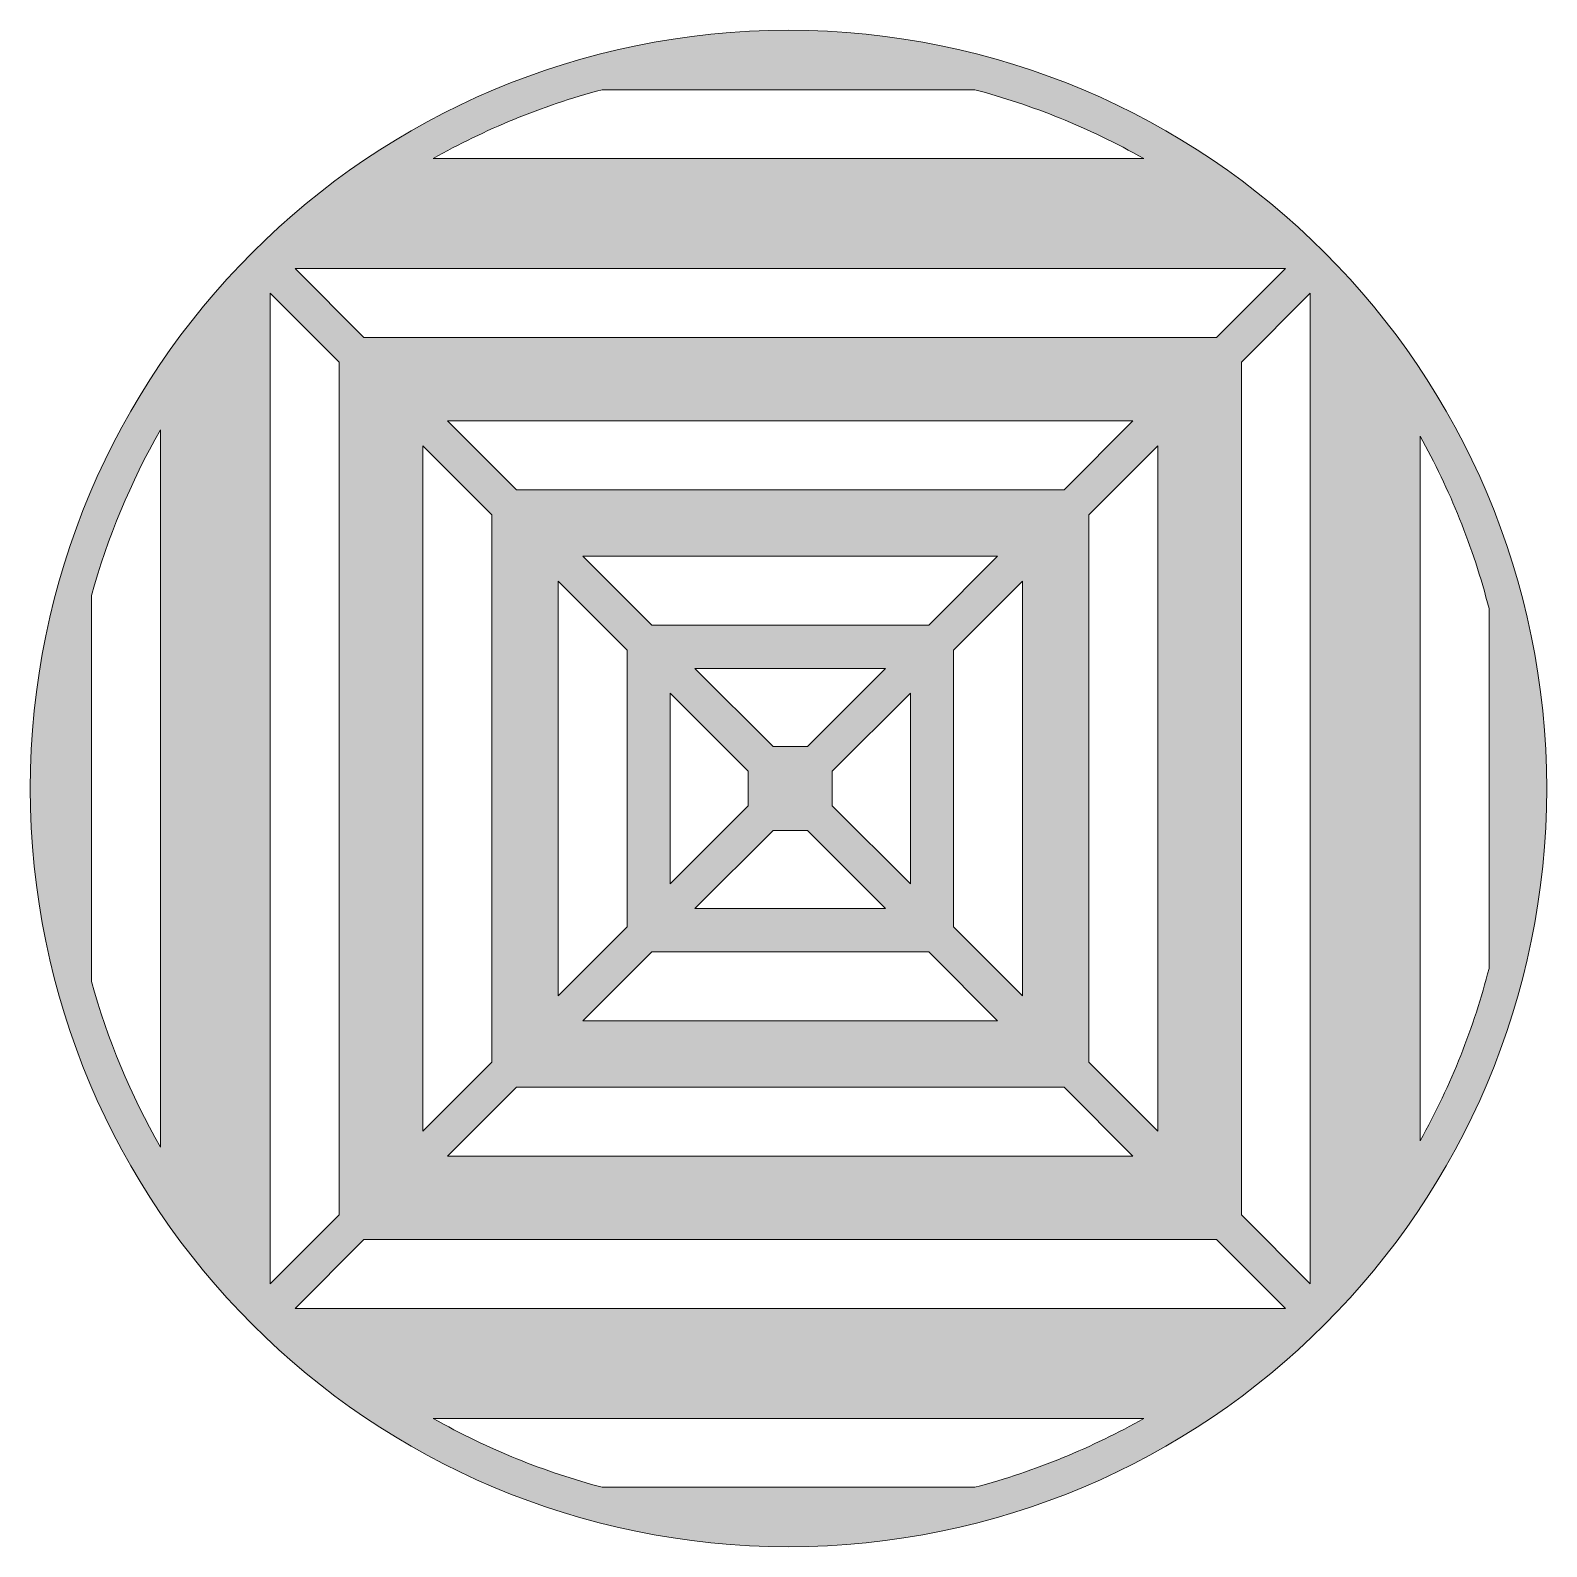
# Model space of a CAD drawing. Header units: inches. Extents: x 0 to 6, y -6 to 0.
import ezdxf

# ---------------------------------------------------------------- set-up
doc = ezdxf.new("R2010")
doc.units = ezdxf.units.IN
doc.header["$MEASUREMENT"] = 0
doc.layers.add('12-1 - Coasters Laser Cut', color=7, linetype='Continuous', lineweight=0)

msp = doc.modelspace()

# ---------------------------------------------------------------- hatches: boundary and pattern name
at = {"layer": '12-1 - Coasters Laser Cut', "true_color": 0x1d1d1b, "transparency": 33554687}
h = msp.add_hatch(color=250, dxfattribs=at)
h.dxf.hatch_style = 2
edge = h.paths.add_edge_path()
edge.add_spline(control_points=[(5.4993, -4.3938), (5.4993, -4.3938), (5.4993, -1.6062), (5.4993, -1.6062), (5.6158, -1.8151), (5.7088, -2.0415), (5.772, -2.2884), (5.772, -2.2884), (5.772, -3.7116), (5.772, -3.7116), (5.7127, -3.9433), (5.6235, -4.1712), (5.4993, -4.3938)], knot_values=[0, 0, 0, 0, 1, 1, 1, 2, 2, 2, 3, 3, 3, 4, 4, 4, 4], degree=3, periodic=0)
edge = h.paths.add_edge_path()
edge.add_spline(control_points=[(3.7376, -5.7651), (3.7376, -5.7651), (2.2624, -5.7651), (2.2624, -5.7651), (2.0361, -5.7048), (1.8132, -5.6162), (1.5937, -5.4923), (1.5937, -5.4923), (4.4063, -5.4923), (4.4063, -5.4923), (4.202, -5.6077), (3.9807, -5.7003), (3.7376, -5.7651)], knot_values=[0, 0, 0, 0, 1, 1, 1, 2, 2, 2, 3, 3, 3, 4, 4, 4, 4], degree=3, periodic=0)
edge = h.paths.add_edge_path()
edge.add_spline(control_points=[(0.2419, -3.7636), (0.2419, -3.7636), (0.2419, -2.2364), (0.2419, -2.2364), (0.3053, -2.007), (0.3965, -1.788), (0.5147, -1.5812), (0.5147, -1.5812), (0.5147, -4.4188), (0.5147, -4.4188), (0.3966, -4.2121), (0.3054, -3.9931), (0.2419, -3.7636)], knot_values=[0, 0, 0, 0, 1, 1, 1, 2, 2, 2, 3, 3, 3, 4, 4, 4, 4], degree=3, periodic=0)
edge = h.paths.add_edge_path()
edge.add_spline(control_points=[(2.2624, -0.2349), (2.2624, -0.2349), (3.7376, -0.2349), (3.7376, -0.2349), (3.9639, -0.2952), (4.1868, -0.3838), (4.4063, -0.5077), (4.4063, -0.5077), (1.5937, -0.5077), (1.5937, -0.5077), (1.798, -0.3923), (2.0193, -0.2997), (2.2624, -0.2349)], knot_values=[0, 0, 0, 0, 1, 1, 1, 2, 2, 2, 3, 3, 3, 4, 4, 4, 4], degree=3, periodic=0)
edge = h.paths.add_edge_path()
edge.add_spline(control_points=[(5.0647, -4.9596), (5.0647, -4.9596), (4.7919, -4.6868), (4.7919, -4.6868), (4.7919, -4.6868), (4.7919, -1.3132), (4.7919, -1.3132), (4.7919, -1.3132), (5.0647, -1.0404), (5.0647, -1.0404), (5.0647, -1.0404), (5.0647, -4.9596), (5.0647, -4.9596)], knot_values=[0, 0, 0, 0, 1, 1, 1, 2, 2, 2, 3, 3, 3, 4, 4, 4, 4], degree=3, periodic=0)
edge = h.paths.add_edge_path()
edge.add_spline(control_points=[(1.3202, -4.7849), (1.3202, -4.7849), (4.6937, -4.7849), (4.6937, -4.7849), (4.6937, -4.7849), (4.9665, -5.0577), (4.9665, -5.0577), (4.9665, -5.0577), (1.0474, -5.0577), (1.0474, -5.0577), (1.0474, -5.0577), (1.3202, -4.7849), (1.3202, -4.7849)], knot_values=[0, 0, 0, 0, 1, 1, 1, 2, 2, 2, 3, 3, 3, 4, 4, 4, 4], degree=3, periodic=0)
edge = h.paths.add_edge_path()
edge.add_spline(control_points=[(0.9493, -1.0405), (0.9493, -1.0405), (1.222, -1.3133), (1.222, -1.3133), (1.222, -1.3133), (1.222, -4.6867), (1.222, -4.6867), (1.222, -4.6867), (0.9493, -4.9595), (0.9493, -4.9595), (0.9493, -4.9595), (0.9493, -1.0405), (0.9493, -1.0405)], knot_values=[0, 0, 0, 0, 1, 1, 1, 2, 2, 2, 3, 3, 3, 4, 4, 4, 4], degree=3, periodic=0)
edge = h.paths.add_edge_path()
edge.add_spline(control_points=[(1.3202, -1.2151), (1.3202, -1.2151), (1.0474, -0.9423), (1.0474, -0.9423), (1.0474, -0.9423), (4.9665, -0.9423), (4.9665, -0.9423), (4.9665, -0.9423), (4.6937, -1.2151), (4.6937, -1.2151), (4.6937, -1.2151), (1.3202, -1.2151), (1.3202, -1.2151)], knot_values=[0, 0, 0, 0, 1, 1, 1, 2, 2, 2, 3, 3, 3, 4, 4, 4, 4], degree=3, periodic=0)
edge = h.paths.add_edge_path()
edge.add_spline(control_points=[(4.1884, -4.0833), (4.1884, -4.0833), (4.1884, -1.9167), (4.1884, -1.9167), (4.1884, -1.9167), (4.4612, -1.6439), (4.4612, -1.6439), (4.4612, -1.6439), (4.4612, -4.3561), (4.4612, -4.3561), (4.4612, -4.3561), (4.1884, -4.0833), (4.1884, -4.0833)], knot_values=[0, 0, 0, 0, 1, 1, 1, 2, 2, 2, 3, 3, 3, 4, 4, 4, 4], degree=3, periodic=0)
edge = h.paths.add_edge_path()
edge.add_spline(control_points=[(1.9237, -4.1815), (1.9237, -4.1815), (4.0902, -4.1815), (4.0902, -4.1815), (4.0902, -4.1815), (4.363, -4.4542), (4.363, -4.4542), (4.363, -4.4542), (1.6509, -4.4542), (1.6509, -4.4542), (1.6509, -4.4542), (1.9237, -4.1815), (1.9237, -4.1815)], knot_values=[0, 0, 0, 0, 1, 1, 1, 2, 2, 2, 3, 3, 3, 4, 4, 4, 4], degree=3, periodic=0)
edge = h.paths.add_edge_path()
edge.add_spline(control_points=[(1.8255, -1.9167), (1.8255, -1.9167), (1.8255, -4.0833), (1.8255, -4.0833), (1.8255, -4.0833), (1.5527, -4.356), (1.5527, -4.356), (1.5527, -4.356), (1.5527, -1.644), (1.5527, -1.644), (1.5527, -1.644), (1.8255, -1.9167), (1.8255, -1.9167)], knot_values=[0, 0, 0, 0, 1, 1, 1, 2, 2, 2, 3, 3, 3, 4, 4, 4, 4], degree=3, periodic=0)
edge = h.paths.add_edge_path()
edge.add_spline(control_points=[(1.9237, -1.8185), (1.9237, -1.8185), (1.6509, -1.5458), (1.6509, -1.5458), (1.6509, -1.5458), (4.363, -1.5458), (4.363, -1.5458), (4.363, -1.5458), (4.0902, -1.8185), (4.0902, -1.8185), (4.0902, -1.8185), (1.9237, -1.8185), (1.9237, -1.8185)], knot_values=[0, 0, 0, 0, 1, 1, 1, 2, 2, 2, 3, 3, 3, 4, 4, 4, 4], degree=3, periodic=0)
edge = h.paths.add_edge_path()
edge.add_spline(control_points=[(3.6529, -3.5478), (3.6529, -3.5478), (3.6529, -2.4522), (3.6529, -2.4522), (3.6529, -2.4522), (3.9257, -2.1794), (3.9257, -2.1794), (3.9257, -2.1794), (3.9257, -3.8206), (3.9257, -3.8206), (3.9257, -3.8206), (3.6529, -3.5478), (3.6529, -3.5478)], knot_values=[0, 0, 0, 0, 1, 1, 1, 2, 2, 2, 3, 3, 3, 4, 4, 4, 4], degree=3, periodic=0)
edge = h.paths.add_edge_path()
edge.add_spline(control_points=[(2.4592, -3.6459), (2.4592, -3.6459), (3.5547, -3.6459), (3.5547, -3.6459), (3.5547, -3.6459), (3.8275, -3.9187), (3.8275, -3.9187), (3.8275, -3.9187), (2.1864, -3.9187), (2.1864, -3.9187), (2.1864, -3.9187), (2.4592, -3.6459), (2.4592, -3.6459)], knot_values=[0, 0, 0, 0, 1, 1, 1, 2, 2, 2, 3, 3, 3, 4, 4, 4, 4], degree=3, periodic=0)
edge = h.paths.add_edge_path()
edge.add_spline(control_points=[(2.361, -2.4523), (2.361, -2.4523), (2.361, -3.5477), (2.361, -3.5477), (2.361, -3.5477), (2.0883, -3.8205), (2.0883, -3.8205), (2.0883, -3.8205), (2.0883, -2.1795), (2.0883, -2.1795), (2.0883, -2.1795), (2.361, -2.4523), (2.361, -2.4523)], knot_values=[0, 0, 0, 0, 1, 1, 1, 2, 2, 2, 3, 3, 3, 4, 4, 4, 4], degree=3, periodic=0)
edge = h.paths.add_edge_path()
edge.add_spline(control_points=[(2.4592, -2.3541), (2.4592, -2.3541), (2.1864, -2.0813), (2.1864, -2.0813), (2.1864, -2.0813), (3.8275, -2.0813), (3.8275, -2.0813), (3.8275, -2.0813), (3.5547, -2.3541), (3.5547, -2.3541), (3.5547, -2.3541), (2.4592, -2.3541), (2.4592, -2.3541)], knot_values=[0, 0, 0, 0, 1, 1, 1, 2, 2, 2, 3, 3, 3, 4, 4, 4, 4], degree=3, periodic=0)
edge = h.paths.add_edge_path()
edge.add_spline(control_points=[(3.1733, -3.0682), (3.1733, -3.0682), (3.1733, -2.9318), (3.1733, -2.9318), (3.1733, -2.9318), (3.4821, -2.6231), (3.4821, -2.6231), (3.4821, -2.6231), (3.4821, -3.3769), (3.4821, -3.3769), (3.4821, -3.3769), (3.1733, -3.0682), (3.1733, -3.0682)], knot_values=[0, 0, 0, 0, 1, 1, 1, 2, 2, 2, 3, 3, 3, 4, 4, 4, 4], degree=3, periodic=0)
edge = h.paths.add_edge_path()
edge.add_spline(control_points=[(2.9388, -3.1663), (2.9388, -3.1663), (3.0751, -3.1663), (3.0751, -3.1663), (3.0751, -3.1663), (3.3839, -3.4751), (3.3839, -3.4751), (3.3839, -3.4751), (2.63, -3.4751), (2.63, -3.4751), (2.63, -3.4751), (2.9388, -3.1663), (2.9388, -3.1663)], knot_values=[0, 0, 0, 0, 1, 1, 1, 2, 2, 2, 3, 3, 3, 4, 4, 4, 4], degree=3, periodic=0)
edge = h.paths.add_edge_path()
edge.add_spline(control_points=[(2.63, -2.5249), (2.63, -2.5249), (3.3839, -2.5249), (3.3839, -2.5249), (3.3839, -2.5249), (3.0751, -2.8337), (3.0751, -2.8337), (3.0751, -2.8337), (2.9388, -2.8337), (2.9388, -2.8337), (2.9388, -2.8337), (2.63, -2.5249), (2.63, -2.5249)], knot_values=[0, 0, 0, 0, 1, 1, 1, 2, 2, 2, 3, 3, 3, 4, 4, 4, 4], degree=3, periodic=0)
edge = h.paths.add_edge_path()
edge.add_spline(control_points=[(2.8406, -2.9318), (2.8406, -2.9318), (2.8406, -3.0682), (2.8406, -3.0682), (2.8406, -3.0682), (2.5319, -3.3769), (2.5319, -3.3769), (2.5319, -3.3769), (2.5319, -2.6231), (2.5319, -2.6231), (2.5319, -2.6231), (2.8406, -2.9318), (2.8406, -2.9318)], knot_values=[0, 0, 0, 0, 1, 1, 1, 2, 2, 2, 3, 3, 3, 4, 4, 4, 4], degree=3, periodic=0)
edge = h.paths.add_edge_path()
edge.add_spline(control_points=[(3, 0), (1.3432, 0), (0, -1.3432), (0, -3), (0, -4.6566), (1.3433, -6), (3, -6), (4.6566, -6), (6, -4.6567), (6, -3), (6, -1.3434), (4.6567, 0), (3, 0)], knot_values=[0, 0, 0, 0, 1, 1, 1, 2, 2, 2, 3, 3, 3, 4, 4, 4, 4], degree=3, periodic=0)

# ---------------------------------------------------------------- linework, layer by layer
at = {"layer": '12-1 - Coasters Laser Cut'}
for points in [[(3, 0), (1.3432, 0), (0, -1.3432), (0, -3), (0, -4.6566), (1.3433, -6), (3, -6), (4.6566, -6), (6, -4.6567), (6, -3), (6, -1.3434), (4.6567, 0), (3, 0)], [(2.2624, -0.2349), (2.2624, -0.2349), (3.7376, -0.2349), (3.7376, -0.2349), (3.9639, -0.2952), (4.1868, -0.3838), (4.4063, -0.5077), (4.4063, -0.5077), (1.5937, -0.5077), (1.5937, -0.5077), (1.798, -0.3923), (2.0193, -0.2997), (2.2624, -0.2349)], [(1.3202, -1.2151), (1.3202, -1.2151), (1.0474, -0.9423), (1.0474, -0.9423), (1.0474, -0.9423), (4.9665, -0.9423), (4.9665, -0.9423), (4.9665, -0.9423), (4.6937, -1.2151), (4.6937, -1.2151), (4.6937, -1.2151), (1.3202, -1.2151), (1.3202, -1.2151)], [(0.9493, -1.0405), (0.9493, -1.0405), (1.222, -1.3133), (1.222, -1.3133), (1.222, -1.3133), (1.222, -4.6867), (1.222, -4.6867), (1.222, -4.6867), (0.9493, -4.9595), (0.9493, -4.9595), (0.9493, -4.9595), (0.9493, -1.0405), (0.9493, -1.0405)], [(5.0647, -4.9596), (5.0647, -4.9596), (4.7919, -4.6868), (4.7919, -4.6868), (4.7919, -4.6868), (4.7919, -1.3132), (4.7919, -1.3132), (4.7919, -1.3132), (5.0647, -1.0404), (5.0647, -1.0404), (5.0647, -1.0404), (5.0647, -4.9596), (5.0647, -4.9596)], [(1.9237, -1.8185), (1.9237, -1.8185), (1.6509, -1.5458), (1.6509, -1.5458), (1.6509, -1.5458), (4.363, -1.5458), (4.363, -1.5458), (4.363, -1.5458), (4.0902, -1.8185), (4.0902, -1.8185), (4.0902, -1.8185), (1.9237, -1.8185), (1.9237, -1.8185)], [(0.2419, -3.7636), (0.2419, -3.7636), (0.2419, -2.2364), (0.2419, -2.2364), (0.3053, -2.007), (0.3965, -1.788), (0.5147, -1.5812), (0.5147, -1.5812), (0.5147, -4.4188), (0.5147, -4.4188), (0.3966, -4.2121), (0.3054, -3.9931), (0.2419, -3.7636)], [(5.4993, -4.3938), (5.4993, -4.3938), (5.4993, -1.6062), (5.4993, -1.6062), (5.6158, -1.8151), (5.7088, -2.0415), (5.772, -2.2884), (5.772, -2.2884), (5.772, -3.7116), (5.772, -3.7116), (5.7127, -3.9433), (5.6235, -4.1712), (5.4993, -4.3938)], [(1.8255, -1.9167), (1.8255, -1.9167), (1.8255, -4.0833), (1.8255, -4.0833), (1.8255, -4.0833), (1.5527, -4.356), (1.5527, -4.356), (1.5527, -4.356), (1.5527, -1.644), (1.5527, -1.644), (1.5527, -1.644), (1.8255, -1.9167), (1.8255, -1.9167)], [(4.1884, -4.0833), (4.1884, -4.0833), (4.1884, -1.9167), (4.1884, -1.9167), (4.1884, -1.9167), (4.4612, -1.6439), (4.4612, -1.6439), (4.4612, -1.6439), (4.4612, -4.3561), (4.4612, -4.3561), (4.4612, -4.3561), (4.1884, -4.0833), (4.1884, -4.0833)], [(2.4592, -2.3541), (2.4592, -2.3541), (2.1864, -2.0813), (2.1864, -2.0813), (2.1864, -2.0813), (3.8275, -2.0813), (3.8275, -2.0813), (3.8275, -2.0813), (3.5547, -2.3541), (3.5547, -2.3541), (3.5547, -2.3541), (2.4592, -2.3541), (2.4592, -2.3541)], [(2.361, -2.4523), (2.361, -2.4523), (2.361, -3.5477), (2.361, -3.5477), (2.361, -3.5477), (2.0883, -3.8205), (2.0883, -3.8205), (2.0883, -3.8205), (2.0883, -2.1795), (2.0883, -2.1795), (2.0883, -2.1795), (2.361, -2.4523), (2.361, -2.4523)], [(3.6529, -3.5478), (3.6529, -3.5478), (3.6529, -2.4522), (3.6529, -2.4522), (3.6529, -2.4522), (3.9257, -2.1794), (3.9257, -2.1794), (3.9257, -2.1794), (3.9257, -3.8206), (3.9257, -3.8206), (3.9257, -3.8206), (3.6529, -3.5478), (3.6529, -3.5478)], [(2.63, -2.5249), (2.63, -2.5249), (3.3839, -2.5249), (3.3839, -2.5249), (3.3839, -2.5249), (3.0751, -2.8337), (3.0751, -2.8337), (3.0751, -2.8337), (2.9388, -2.8337), (2.9388, -2.8337), (2.9388, -2.8337), (2.63, -2.5249), (2.63, -2.5249)], [(2.8406, -2.9318), (2.8406, -2.9318), (2.8406, -3.0682), (2.8406, -3.0682), (2.8406, -3.0682), (2.5319, -3.3769), (2.5319, -3.3769), (2.5319, -3.3769), (2.5319, -2.6231), (2.5319, -2.6231), (2.5319, -2.6231), (2.8406, -2.9318), (2.8406, -2.9318)], [(3.1733, -3.0682), (3.1733, -3.0682), (3.1733, -2.9318), (3.1733, -2.9318), (3.1733, -2.9318), (3.4821, -2.6231), (3.4821, -2.6231), (3.4821, -2.6231), (3.4821, -3.3769), (3.4821, -3.3769), (3.4821, -3.3769), (3.1733, -3.0682), (3.1733, -3.0682)], [(2.9388, -3.1663), (2.9388, -3.1663), (3.0751, -3.1663), (3.0751, -3.1663), (3.0751, -3.1663), (3.3839, -3.4751), (3.3839, -3.4751), (3.3839, -3.4751), (2.63, -3.4751), (2.63, -3.4751), (2.63, -3.4751), (2.9388, -3.1663), (2.9388, -3.1663)], [(2.4592, -3.6459), (2.4592, -3.6459), (3.5547, -3.6459), (3.5547, -3.6459), (3.5547, -3.6459), (3.8275, -3.9187), (3.8275, -3.9187), (3.8275, -3.9187), (2.1864, -3.9187), (2.1864, -3.9187), (2.1864, -3.9187), (2.4592, -3.6459), (2.4592, -3.6459)], [(1.9237, -4.1815), (1.9237, -4.1815), (4.0902, -4.1815), (4.0902, -4.1815), (4.0902, -4.1815), (4.363, -4.4542), (4.363, -4.4542), (4.363, -4.4542), (1.6509, -4.4542), (1.6509, -4.4542), (1.6509, -4.4542), (1.9237, -4.1815), (1.9237, -4.1815)], [(1.3202, -4.7849), (1.3202, -4.7849), (4.6937, -4.7849), (4.6937, -4.7849), (4.6937, -4.7849), (4.9665, -5.0577), (4.9665, -5.0577), (4.9665, -5.0577), (1.0474, -5.0577), (1.0474, -5.0577), (1.0474, -5.0577), (1.3202, -4.7849), (1.3202, -4.7849)], [(3.7376, -5.7651), (3.7376, -5.7651), (2.2624, -5.7651), (2.2624, -5.7651), (2.0361, -5.7048), (1.8132, -5.6162), (1.5937, -5.4923), (1.5937, -5.4923), (4.4063, -5.4923), (4.4063, -5.4923), (4.202, -5.6077), (3.9807, -5.7003), (3.7376, -5.7651)]]:
    msp.add_open_spline(points, degree=3, knots=[0, 0, 0, 0, 1, 1, 1, 2, 2, 2, 3, 3, 3, 4, 4, 4, 4], dxfattribs=at)

doc.saveas('drawing.dxf')
